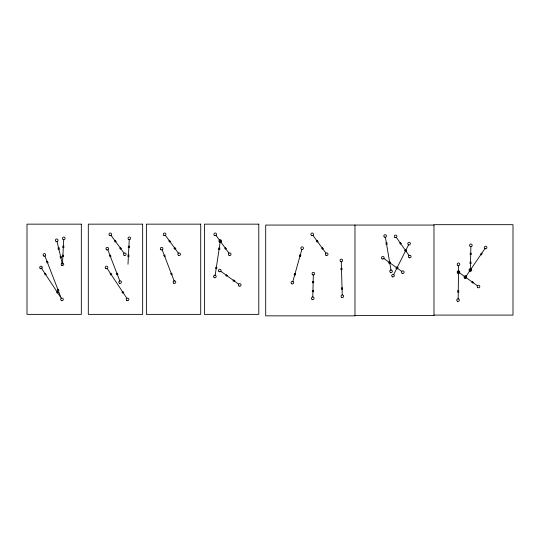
<?xml version="1.0" encoding="UTF-8"?>
<svg xmlns="http://www.w3.org/2000/svg" width="540" height="540" viewBox="0 0 540 540"><rect width="100%" height="100%" fill="white"/><g stroke="black" fill="none" stroke-linecap="round" stroke-linejoin="round"><path stroke-width="0.81" d="M458.17 299.16L458.555 265.586M470.394 268.677L470.86 246.632M312.795 296.98L313.315 274.941M63.713 239.632L62.444 264.263L57.024 241.549M127.987 264.263L129.256 239.632M215.129 275.535L220.118 242.332M115.142 242.136L115.439 240.232M120.44 249.365L120.731 247.455M169.472 242.136L169.769 240.232M174.771 249.365L175.068 247.455M220.07 242.136L220.367 240.232M225.369 249.365L225.666 247.455M317.027 242.136L317.324 240.232M322.326 249.365L322.623 247.455M400.315 244.282L400.653 242.386M405.479 251.606L405.81 249.71M57.145 293.254L57.53 291.364M122.688 293.254L123.073 291.364M292.781 281.738L301.867 249.413M46.96 262.946L47.682 261.158M109.856 256.723L110.572 254.934M164.187 256.723L164.909 254.934M57.733 290.925L58.509 289.163M116.741 274.86L117.524 273.098M171.079 274.86L171.855 273.098M44.969 275.009L45.752 273.247M110.511 275.009L111.294 273.247M393.532 274.847L408.564 244.829M58.178 249.372L59.184 247.725M60.284 258.079L61.29 256.439M386.019 244.377L387.079 242.771M466.013 276.359L484.933 248.623M389.164 263.527L390.278 261.954M341.341 289.244L342.61 287.8M340.808 269.804L342.131 268.4M457.893 272.72L459.223 271.323M457.576 292.12L458.953 290.77M470.002 254.495L471.393 253.159M469.834 263.453L471.224 262.123M312.437 282.805L313.828 281.468M312.248 291.762L313.639 290.432M62.62 247.462L64.051 246.173M62.181 256.412L63.612 255.123M128.162 247.462L129.587 246.173M127.724 256.412L129.148 255.123M218.484 249.311L219.996 248.11M215.507 268.488L217.06 267.341M299.376 256.135L301.023 255.13M294.037 274.793L295.718 273.841M404.845 250.952L406.654 250.283M396.077 268.265L397.906 267.651M480.431 254.192L482.308 253.773M469.422 270.175L471.312 269.811M225.646 275.656L227.624 275.339M232.922 280.881L234.9 280.557M388.719 262.899L390.704 262.575M396.002 268.117L397.98 267.8M464.387 277.25L466.364 276.925M471.663 282.474L473.641 282.15M433.985 225.059L265.7 225.059L265.7 315.846L354.969 315.846L354.969 225.059M433.985 315.09L513 315.09L513 224.674L433.985 224.674L433.985 315.468L354.969 315.468M316.184 241.029L318.168 241.34M321.482 248.258L323.46 248.562M219.226 241.029L221.211 241.34M224.525 248.258L226.503 248.562M168.629 241.029L170.613 241.34M173.927 248.258L175.912 248.562M114.298 241.029L116.276 241.34M119.597 248.258L121.574 248.562M399.499 243.162L401.47 243.506M404.656 250.486L406.634 250.83M121.898 292.106L123.863 292.505M56.356 292.106L58.32 292.505M163.62 255.454L165.476 256.203M109.283 255.454L111.145 256.203M46.393 261.677L48.249 262.426M170.552 273.578L172.382 274.388M116.215 273.578L118.051 274.388M57.206 289.636L59.035 290.453M109.985 273.719L111.821 274.536M44.442 273.719L46.278 274.536M57.827 248.022L59.535 249.075M59.933 256.736L61.641 257.783M385.715 243.027L387.389 244.127M388.901 262.163L390.542 263.324M459.54 272.869L477.421 285.761M383.879 258.518L401.76 271.411M220.806 271.276L238.68 284.175M341.226 287.861L342.731 289.184M340.74 268.414L342.198 269.791M457.832 271.33L459.284 272.714M457.562 290.729L458.966 292.16M470.002 253.105L471.393 254.549M469.834 262.062L471.224 263.513M312.437 281.414L313.828 282.865M312.255 290.372L313.639 291.823M128.203 246.078L129.546 247.563M127.764 255.022L129.107 256.514M62.66 246.078L64.004 247.563M62.222 255.022L63.565 256.514M218.619 247.928L219.861 249.494M215.69 267.104L216.878 268.718M312.944 235.366L325.937 253.172M215.987 235.366L228.98 253.172M165.389 235.366L178.382 253.172M111.058 235.366L124.045 253.172M396.367 237.431L409.016 255.488M107.237 268.562L126.839 298.316M41.162 267.752L61.297 298.316L44.935 256.075M299.68 254.779L300.719 256.493M294.381 273.443L295.367 275.191M162.162 249.845L174.231 281.178M107.831 249.845L119.894 281.178M405.398 249.676L406.1 251.559M396.671 267.01L397.312 268.906M481.147 253.004L481.586 254.961M470.178 269.008L470.556 270.979M385.405 237.242L391.001 270.344M472.5 281.36L472.811 283.264M465.217 276.136L465.527 278.039M396.833 267.01L397.143 268.906M389.556 261.785L389.867 263.689M233.759 279.767L234.07 281.671M226.476 274.543L226.787 276.446M341.253 261.394L342.245 294.955M81.331 224.154L27 224.154L27 314.375L81.331 314.375L81.331 224.154M142.648 224.154L88.31 224.154L88.31 314.375L142.648 314.375L142.648 224.154M200.718 224.154L146.387 224.154L146.387 314.375L200.718 314.375L200.718 224.154M258.795 224.154L204.458 224.154L204.458 314.375L258.795 314.375L258.795 224.154M469.638 271.073A1.31 1.31 0 0 0 471.67 270.068A1.31 1.31 0 0 0 469.787 268.812A1.31 1.31 0 0 0 469.638 271.073M470.165 246.416A1.31 1.31 0 0 0 472.196 245.41A1.31 1.31 0 0 0 470.306 244.154A1.31 1.31 0 0 0 470.165 246.416M464.657 278.168A1.31 1.31 0 0 0 466.695 277.175A1.31 1.31 0 0 0 464.812 275.913A1.31 1.31 0 0 0 464.657 278.168M484.88 248.589A1.31 1.31 0 0 0 486.911 247.59A1.31 1.31 0 0 0 485.028 246.328A1.31 1.31 0 0 0 484.88 248.589M477.799 287.644A1.31 1.31 0 0 0 479.79 286.558A1.31 1.31 0 0 0 477.86 285.377A1.31 1.31 0 0 0 477.799 287.644M457.799 273.22A1.31 1.31 0 0 0 459.79 272.133A1.31 1.31 0 0 0 457.859 270.952A1.31 1.31 0 0 0 457.799 273.22M457.785 265.376A1.31 1.31 0 0 0 459.803 264.344A1.31 1.31 0 0 0 457.907 263.115A1.31 1.31 0 0 0 457.785 265.376M457.339 301.205A1.31 1.31 0 0 0 459.358 300.173A1.31 1.31 0 0 0 457.454 298.944A1.31 1.31 0 0 0 457.339 301.205M239.065 286.051A1.31 1.31 0 0 0 241.049 284.972A1.31 1.31 0 0 0 239.119 283.79A1.31 1.31 0 0 0 239.065 286.051M219.058 271.627A1.31 1.31 0 0 0 221.049 270.547A1.31 1.31 0 0 0 219.119 269.365A1.31 1.31 0 0 0 219.058 271.627M219.537 242.136A1.31 1.31 0 0 0 221.549 241.097A1.31 1.31 0 0 0 219.638 239.868A1.31 1.31 0 0 0 219.537 242.136M214.171 277.56A1.31 1.31 0 0 0 216.189 276.521A1.31 1.31 0 0 0 214.279 275.299A1.31 1.31 0 0 0 214.171 277.56M384.44 237.087A1.31 1.31 0 0 0 386.417 235.987A1.31 1.31 0 0 0 384.473 234.826A1.31 1.31 0 0 0 384.44 237.087M390.38 272.423A1.31 1.31 0 0 0 392.357 271.323A1.31 1.31 0 0 0 390.413 270.162A1.31 1.31 0 0 0 390.38 272.423M394.956 237.492A1.31 1.31 0 0 0 396.92 236.365A1.31 1.31 0 0 0 394.963 235.231A1.31 1.31 0 0 0 394.956 237.492M409.111 257.688A1.31 1.31 0 0 0 411.075 256.561A1.31 1.31 0 0 0 409.118 255.42A1.31 1.31 0 0 0 409.111 257.688M408.422 244.755A1.31 1.31 0 0 0 410.387 243.635A1.31 1.31 0 0 0 408.436 242.494A1.31 1.31 0 0 0 408.422 244.755M392.351 276.777A1.31 1.31 0 0 0 394.315 275.656A1.31 1.31 0 0 0 392.357 274.516A1.31 1.31 0 0 0 392.351 276.777M382.138 258.869A1.31 1.31 0 0 0 384.129 257.783A1.31 1.31 0 0 0 382.192 256.601A1.31 1.31 0 0 0 382.138 258.869M402.138 273.294A1.31 1.31 0 0 0 404.129 272.207A1.31 1.31 0 0 0 402.199 271.026A1.31 1.31 0 0 0 402.138 273.294M341.692 297.385A1.31 1.31 0 0 0 343.663 296.271A1.31 1.31 0 0 0 341.712 295.117A1.31 1.31 0 0 0 341.692 297.385M340.666 261.569A1.31 1.31 0 0 0 342.637 260.456A1.31 1.31 0 0 0 340.693 259.301A1.31 1.31 0 0 0 340.666 261.569M312.613 274.725A1.31 1.31 0 0 0 314.651 273.719A1.31 1.31 0 0 0 312.768 272.464A1.31 1.31 0 0 0 312.613 274.725M312.039 299.376A1.31 1.31 0 0 0 314.071 298.377A1.31 1.31 0 0 0 312.188 297.115A1.31 1.31 0 0 0 312.039 299.376M291.735 283.736A1.31 1.31 0 0 0 293.726 282.663A1.31 1.31 0 0 0 291.796 281.475A1.31 1.31 0 0 0 291.735 283.736M301.462 249.251A1.31 1.31 0 0 0 303.46 248.177A1.31 1.31 0 0 0 301.529 246.989A1.31 1.31 0 0 0 301.462 249.251M325.991 255.326A1.31 1.31 0 0 0 328.01 254.3A1.31 1.31 0 0 0 326.113 253.064A1.31 1.31 0 0 0 325.991 255.326M311.459 235.4A1.31 1.31 0 0 0 313.477 234.38A1.31 1.31 0 0 0 311.58 233.138A1.31 1.31 0 0 0 311.459 235.4M214.501 235.4A1.31 1.31 0 0 0 216.52 234.38A1.31 1.31 0 0 0 214.623 233.138A1.31 1.31 0 0 0 214.501 235.4M229.034 255.326A1.31 1.31 0 0 0 231.053 254.3A1.31 1.31 0 0 0 229.156 253.064A1.31 1.31 0 0 0 229.034 255.326M178.436 255.326A1.31 1.31 0 0 0 180.461 254.3A1.31 1.31 0 0 0 178.565 253.064A1.31 1.31 0 0 0 178.436 255.326M163.904 235.4A1.31 1.31 0 0 0 165.929 234.38A1.31 1.31 0 0 0 164.032 233.138A1.31 1.31 0 0 0 163.904 235.4M160.934 249.77A1.31 1.31 0 0 0 162.931 248.697A1.31 1.31 0 0 0 161.008 247.502A1.31 1.31 0 0 0 160.934 249.77M173.779 283.216A1.31 1.31 0 0 0 175.777 282.143A1.31 1.31 0 0 0 173.853 280.955A1.31 1.31 0 0 0 173.779 283.216M105.827 268.582A1.31 1.31 0 0 0 107.825 267.509A1.31 1.31 0 0 0 105.894 266.315A1.31 1.31 0 0 0 105.827 268.582M119.448 283.216A1.31 1.31 0 0 0 121.446 282.143A1.31 1.31 0 0 0 119.516 280.955A1.31 1.31 0 0 0 119.448 283.216M106.603 249.77A1.31 1.31 0 0 0 108.594 248.697A1.31 1.31 0 0 0 106.67 247.502A1.31 1.31 0 0 0 106.603 249.77M109.573 235.4A1.31 1.31 0 0 0 111.591 234.38A1.31 1.31 0 0 0 109.694 233.138A1.31 1.31 0 0 0 109.573 235.4M124.106 255.326A1.31 1.31 0 0 0 126.124 254.3A1.31 1.31 0 0 0 124.227 253.064A1.31 1.31 0 0 0 124.106 255.326M128.642 239.443A1.31 1.31 0 0 0 130.633 238.356A1.31 1.31 0 0 0 128.696 237.181A1.31 1.31 0 0 0 128.642 239.443M126.873 300.524A1.31 1.31 0 0 0 128.864 299.45A1.31 1.31 0 0 0 126.941 298.256A1.31 1.31 0 0 0 126.873 300.524M43.713 255.994A1.31 1.31 0 0 0 45.704 254.921A1.31 1.31 0 0 0 43.781 253.732A1.31 1.31 0 0 0 43.713 255.994M61.331 300.524A1.31 1.31 0 0 0 63.322 299.45A1.31 1.31 0 0 0 61.398 298.256A1.31 1.31 0 0 0 61.331 300.524M40.291 268.582A1.31 1.31 0 0 0 42.282 267.509A1.31 1.31 0 0 0 40.358 266.315A1.31 1.31 0 0 0 40.291 268.582M56.038 241.394A1.31 1.31 0 0 0 58.03 240.307A1.31 1.31 0 0 0 56.093 239.126A1.31 1.31 0 0 0 56.038 241.394M63.106 239.443A1.31 1.31 0 0 0 65.09 238.356A1.31 1.31 0 0 0 63.153 237.181A1.31 1.31 0 0 0 63.106 239.443M61.769 265.376A1.31 1.31 0 0 0 63.754 264.29A1.31 1.31 0 0 0 61.817 263.115A1.31 1.31 0 0 0 61.769 265.376"/></g></svg>
